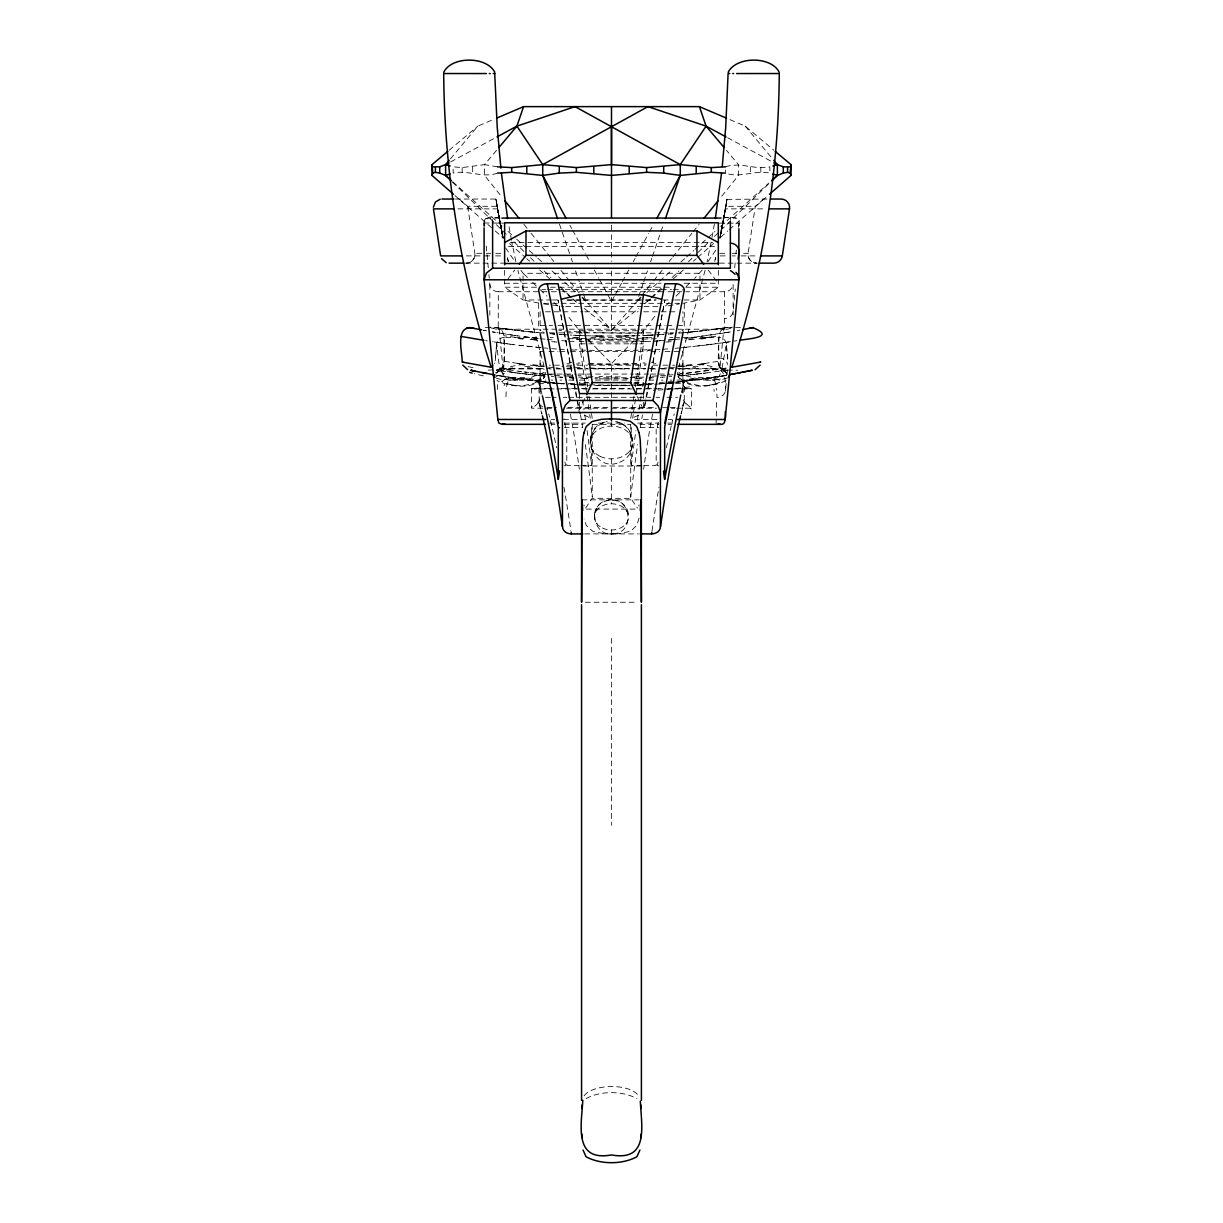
<?xml version="1.0" encoding="UTF-8"?>
<svg xmlns="http://www.w3.org/2000/svg" width="1223" height="1223" viewBox="0 0 1223 1223"><rect width="100%" height="100%" fill="white"/><g stroke="black" fill="none" stroke-linecap="round" stroke-linejoin="round"><path stroke-width="0.75" stroke-dasharray="5 3.75" d="M489.689 282.849L490.056 285.632A8.561 8.072 0 0 0 496.92 291.624L498.311 291.731L498.235 329.216A7.888 2.798 -3.5 0 1 493.419 328.452M540.123 387.92L540.123 371.303M540.123 389.602L540.123 387.095M540.123 363.307L540.123 365.188L543.195 365.188M540.123 353.065L540.123 351.521L547.262 351.521M545.473 325.456L540.123 325.456L540.123 324.599M611.485 426.108L611.485 422.699M682.908 393.118L682.908 389.602M673.98 351.521L682.908 351.521L682.908 388.746M682.786 337.38L718.451 337.38L719.216 368.444L676.35 368.444M724.994 371.563A7.078 6.558 10 0 0 719.934 368.49L723.802 329.201L724.612 329.216L724.612 291.731L726.034 291.624A8.561 8.072 0 0 0 732.867 285.723L733.112 284.378L733.127 314.923M725.514 391.131C725.01 384.343 726.722 373.29 719.445 369.927M497.455 389.51L497.807 380.934M722.931 218.076C730.1 216.93 741.734 215.538 738.875 226.974L738.875 223.442L738.509 227.249M505.97 396.741L506.322 388.348M551.558 408.207L531.562 408.207L531.562 397.506L531.623 388.501L551.558 388.501M740.526 327.489L727.639 327.504A8.546 8.546 0 0 0 719.155 335.683L718.069 362.115L719.338 366.166L721.83 368.765L720.087 367.649L725.025 370.08L737.607 370.233M605.309 422.027C576.675 429.533 594.24 473.989 619.664 462.218M613.151 533.901C636.556 532.509 630.273 494.811 608.167 500.115C587.208 503.219 592.62 536.882 613.12 533.901M545.58 372.495C539.817 390.932 510.786 387.66 496.89 380.491M734.671 267.868L735.283 261.523M736.001 253.91L736.353 250.103M726.172 383.472L725.514 390.305A8.546 7.888 0 0 1 716.999 397.49L716.647 388.348M727.012 374.804L727.716 367.496M733.846 303.961L733.127 311.422A8.546 7.888 0 0 1 724.612 318.622M734.197 300.231L735.283 289.041M638.865 506.047L639.002 504.931M536.912 337.38L504.503 337.38L503.738 368.444L543.302 368.444M633.988 396.176L630.716 418.618L640.332 414.566M635.349 386.835L643.527 330.745L655.91 314.892M632.673 418.297L633.208 414.566M633.483 412.701L635.929 395.962M636.205 394.096L643.527 343.831L643.527 330.745L579.427 330.745L567.059 314.892M590.22 440.387C591.076 431.26 598.307 423.28 607.311 421.538M594.47 515.219C595.387 495.086 627.674 495.223 628.454 515.28M504.503 337.38A7.995 7.521 0 0 0 496.737 343.097C498.296 353.585 497.058 372.877 508.447 380.093L545.886 380.093M763.764 199.043L755.31 206.29L748.124 253.314C747.253 258.282 751.518 263.251 756.563 263.144A8.546 8.546 0 0 1 748.124 253.314L741.23 253.314M726.982 199.38L767.509 199.043M726.447 202.697L726.966 199.502M726.294 203.691L720.485 235.382M506.551 386.499L508.447 380.093M725.805 206.626L726.141 204.593L725.713 207.176M719.888 238.164L727.028 199.043M725.529 208.292L724.337 215.217M496.584 343.862L495.177 361.06L496.538 346.43M714.4 224.023L711.45 240.335M726.156 204.516L720.408 235.733M724.857 212.206L725.866 206.29L755.31 206.29M724.933 211.839L719.873 238.24M724.413 214.789L720.164 236.819M723.878 217.74L720.194 236.62M711.113 242.123L707.123 261.554M637.122 396.267L643.527 409.95L645.713 398.774M646.065 396.925L664.899 300.109L644.261 409.506M640.195 427.591L656.17 427.591A8.546 5.488 0 0 1 657.225 427.637L658.968 418.755M652.593 414.154L652.042 416.982A364.347 26.677 -86.5 0 0 643.619 469.25M720.316 379.099L715.027 379.925L719.109 376.47L721.57 370.63L727.67 372.908M720.026 237.476L725.438 208.873L765.063 208.873M639.063 518.124L637.214 524.101A26.065 19.981 0 0 1 636.434 525.661L630.854 531.042L620.627 533.549A75.994 58.23 0 0 1 612.264 533.885L610.69 533.916A82.094 62.908 0 0 1 604.024 533.702L592.88 531.409L586.52 525.661A26.065 19.981 0 0 1 585.741 524.101L584.074 518.904M705.136 270.161L678.734 366.686M715.348 258.619L715.165 259.429M714.675 261.416L715.608 257.549L714.66 261.523M681.349 392.583L684.284 380.964L684.284 401.129L681.822 410.607M680.997 413.986L681.608 411.448M672.512 420.651L672.726 419.795M681.211 413.741L684.161 402.26M673.797 415.575L674.225 413.94M643.13 283.507L636.938 301.531L611.5 330.149L584.181 308.395M643.741 281.703L647.456 270.894M650.56 261.89L651.798 258.282M652.409 256.478L663.569 224.054M584.135 1095.839C592.88 1083.578 631.435 1083.028 639.17 1096.71M588.966 396.176L592.253 418.618L579.427 413.221L558.055 300.109L579.427 409.95L585.832 396.267M496.798 373.046L497.807 371.471M614.221 296.547L611.5 301.531L606.975 293.23M615.123 294.881L621.452 283.277M622.354 281.611L628.698 269.993M633.224 261.691L635.027 258.374M635.945 256.723L648.603 233.486M649.52 231.835L653.128 225.185M496.737 373.153L497.241 372.266M543.838 377.983L544.877 376.241L543.211 378.977M538.074 402.688L537.004 404.094A15.028 9.616 -66.2 0 1 532.922 407.549L532.586 407.718M702.124 270.115L694.633 278.401M707.995 261.554L717.244 248.07M592.635 434.761L593.43 433.722M630.319 450.202L629.539 451.241M596.396 510.71L597.038 509.884M626.512 523.123L625.916 523.903M508.004 278.859L514.745 270.054M640.516 297.067L636.938 301.531L641.188 297.709M641.708 295.584L652.471 282.238M653.663 280.755L662.025 270.359M669.195 261.462L671.58 258.496M672.772 257.013L691.897 233.272M693.089 231.789L699.067 224.375M721.769 196.184L738.493 175.409L738.493 164.631L726.493 150.383M450.385 158.929L477.826 126.122L493.083 119.625M496.507 150.383L484.507 164.631L462.187 167.582L453.137 166.848L453.137 173.1C468.149 169.707 482.84 178.512 497.547 173.1L497.547 169.966M611.485 397.674L611.485 363.583L634.554 339.933M640.974 333.359L643.527 330.745M644.567 303.808L662.484 286.916M672.069 277.621L678.903 270.986M688.473 261.691L692.585 257.717M698.058 252.412L708.988 241.787M714.461 236.482L769.175 183.374M686.103 286.595L690.368 282.498M585.588 508.065L592.1 498.327L630.854 498.327L637.519 508.202M669.149 302.509L665.022 306.377L679.331 303.931M676.029 296.088L682.908 289.668M646.86 292.603L658.219 282.421M659.625 281.137L670.984 270.956M680.905 262.028L685.17 258.206M686.592 256.937L693.686 250.562M695.092 249.293L706.451 239.097M707.872 237.828L714.966 231.453M720.637 226.362L768.87 183.053M647.441 301.531L650.315 299.008M651.752 297.739L661.796 288.918M673.292 278.829L683.336 269.993M693.38 261.172L696.254 258.649M697.691 257.38L713.483 243.515M720.668 237.201L727.838 230.902M729.275 229.634L768.044 195.588M449.177 150.2L477.826 126.122M544.281 372.373L529.605 377.922L512.544 380.246A29.138 11.45 -9.1 0 1 509.227 380.017M586.046 1098.606C600.478 1090.656 622.476 1090.656 636.908 1098.606M582.484 297.067L611.5 330.149L638.819 308.395M485.928 218.489L499.213 217.434M718.329 270.314L718.329 287.222L699.969 299.971L682.908 303.319M726.065 380.491C712.183 387.66 683.137 390.932 677.374 372.495M619.618 462.233C637.886 455.843 636.464 426.613 617.646 422.027M495.3 372.908L503.509 369.927M496.477 370.248L502.867 367.649L501.124 368.765L504.64 363.751L503.815 335.683A8.546 8.546 0 0 0 495.269 327.489L482.443 327.489M678.75 369.285L680.951 368.398M450.599 161.94L495.361 137.771M730.727 328.085L729.856 328.452A7.888 2.966 4.1 0 1 724.811 329.4M499.565 369.606L500.36 369.224M532.448 388.731L537.738 387.981L540.107 383.64L549.035 383.64M564.139 465.887L565.561 465.535A409.69 38.127 85.5 0 0 564.43 458.579M730.36 218.076L730.36 219.651M504.9 379.497L501.72 381.607L507.881 384.053M677.083 380.093L715.027 379.925L713.804 380.078A29.138 11.45 9.1 0 1 710.364 380.185M714.507 380.093L716.403 386.499M715.073 384.053L721.188 381.698L718.207 379.543M508.049 368.842L508.63 368.704A23.726 2.538 -8.9 0 1 512.758 367.878M507.102 378.931L509.211 378.503M497.944 370.08L499.932 369.652L485.348 370.233M713.101 384.511L707.735 385.428M725.453 166.848C740.175 161.665 754.866 170.104 769.863 166.848L769.863 173.1C754.851 169.707 740.16 178.512 725.453 173.1L725.453 169.966M536.912 388.425L534.283 388.929L554.783 388.929M721.31 328.391L727.685 327.489L716.311 329.048M739.732 330.195L737.286 330.653M730.406 331.892L725.988 332.656M729.015 332.136L688.977 337.991M722.808 375.828L725.117 375.43M726.645 375.171L707.765 378.213M726.279 375.476L675.264 382.524M714.889 329.339L720.561 328.391L708.637 330.027L717.641 328.88M717.656 328.865L720.576 328.391M724.566 375.767L672.512 382.768M724.429 332.931L716.739 334.169M720.439 376.225L715.531 377.02M715.761 336.233L711.343 336.921M733.815 341.156L736.903 340.667M726.263 368.138L683.153 373.779M725.835 368.199L676.716 374.421M713.911 377.28L702.354 378.992M725.973 327.657L727.639 327.504M715.149 334.414L684.605 338.481M727.165 342.18L730.467 341.676M711.358 336.906L709.248 337.227M705.518 363.369L702.919 363.751M725.025 370.08L723.022 369.652L726.477 370.248M728.877 341.92L692.784 346.598M704.219 363.552L718.054 361.32A8.546 8.546 0 0 0 726.615 370.233L707.093 372.847M709.264 337.227L706.94 337.563M725.545 342.409L717.121 343.617M701.589 363.934L702.98 363.735M700.213 364.133L701.65 363.934M705.61 378.534L673.705 382.386M706.97 337.563L704.448 337.915M700.275 364.118L697.416 364.515M703.133 338.098L704.494 337.9M701.773 338.282L703.179 338.083M715.363 343.846L710.013 344.565M701.834 338.267L699.021 338.633M710.41 380.246L699.587 379.268L679.82 381.775M708.193 344.794L679.912 347.882M690.643 365.402L692.768 365.142M688.473 365.677L690.75 365.387M705.381 373.061L707.184 372.832M694.45 339.214L685.629 340.239M703.622 373.26L705.472 373.046M686.241 365.937L688.595 365.662M696.177 374.131L703.729 373.26M683.978 366.197L686.363 365.922M699.984 373.703L701.819 373.474M699.678 331.081L701.666 330.852L689.803 332.136L697.89 331.28L695.826 331.509M684.1 366.181L679.315 366.701M698.241 373.902L692.264 374.559M694.404 374.33L690.261 374.758M693.838 331.723L695.948 331.494M681.792 366.441L677.053 366.946M687.754 332.35L693.976 331.708M688.259 374.972L690.46 374.742M675.004 339.474L682.877 338.679M686.225 375.171L688.457 374.957M689.971 332.121L685.675 332.549L687.922 332.335M684.177 375.385L686.439 375.155M667.254 383.288L670.754 382.952M674.637 367.19L669.669 367.664M682.633 347.622L686.348 347.271M682.113 375.568L684.406 375.354M681.654 332.931L685.858 332.534M668.614 340.055L675.815 339.398M680.019 375.767L682.342 375.553M666.703 383.028L671.947 382.554M673.216 339.642L653.082 341.232M677.909 375.965L680.248 375.751M678.597 333.191L681.471 332.946M669.348 375.064L673.032 374.742M659.258 383.946L666.397 383.334M668.186 383.181L673.537 382.707M668.492 341.874L671.167 341.645M675.127 348.31L678.903 347.974M664.441 368.108L667.146 367.878M665.908 342.088L668.614 341.874M659.594 383.594L663.141 383.319M564.2 427.744L565.729 427.637A8.546 5.488 0 0 1 566.784 427.591L582.775 427.591M726.172 327.626L727.486 327.535M670.54 333.864L672.94 333.665L668.477 334.017M665.618 375.354L650.514 376.378M669.241 376.669L671.656 376.485M565.561 427.653L564.002 418.755M672.757 333.68L668.293 334.032L670.724 333.848M654.611 384.251L663.646 383.563M662.805 349.274L671.335 348.631M497.96 371.563A7.078 6.558 -10 0 1 503.02 368.49L503.738 368.444M655.742 341.049L661.307 340.651M662.56 377.158L665.022 376.99M660.313 377.311L662.774 377.143M655.039 349.778L663.661 349.212M648.282 384.649L651.935 384.419M656.827 334.796L659.319 334.643L654.672 334.934M645.591 341.66L653.892 341.171M645.117 384.526L652.394 384.098M652.149 335.071L654.488 334.934M648.022 350.145L652.73 349.885M651.202 377.861L653.709 377.724M652.899 335.026L645.744 335.408L652.333 335.056M647.181 350.191L650.33 350.023M693.12 366.426L695.826 366.319A22.029 7.139 8.4 0 1 700.198 366.457M643.573 384.893L593.186 385.49M645.423 384.802L652.792 384.404M648.909 377.983L651.416 377.846M642.687 335.515L649.994 335.178L636.388 335.744M639.629 378.396L642.121 378.289M635.349 385.26L644.628 384.878M637.305 378.473L639.782 378.381M498.357 329.216L541.269 329.201M634.997 378.549L637.458 378.473M623.623 336.08L635.563 335.79M630.808 335.928L634.508 335.821L599.927 336.08M628.087 378.748L604.315 378.901M625.656 378.794L627.995 378.748M616.377 336.157L626.084 336.035M629.784 385.49L570.163 384.404M621.208 336.111L623.669 336.065M724.658 291.731L685.721 291.731M455.445 199.043L495.926 199.043L502.806 236.819M459.206 199.043L467.645 206.29L497.088 206.29L498.617 215.156L496.66 203.614M457.891 208.873L497.532 208.873L503.081 238.317L499.076 217.74M723.756 217.434L736.078 217.939M500.039 218.076L492.609 218.076L492.609 221.21M484.063 223.014L503.54 223.136M719.43 223.136L738.891 223.136M510.358 242.551L712.612 242.551M508.447 246.496L714.507 246.496M481.74 253.314L474.845 253.314A8.546 8.546 0 0 1 466.391 263.144C471.436 263.251 475.701 258.282 474.845 253.314L467.645 206.29M486.234 253.314L490.698 253.314M495.835 253.314L503.173 253.314M719.797 253.314L727.119 253.314M732.256 253.314L736.72 253.314M466.345 255.897L481.801 255.897M484.675 255.897L490.683 255.897M495.575 255.897L502.729 255.897M720.24 255.897L727.395 255.897M732.287 255.897L735.329 255.897M741.169 255.897L756.609 255.897M465.504 263.144L503.54 263.144M719.43 263.144L757.45 263.144M504.625 283.262L538.976 283.262M561.877 283.262L661.093 283.262M683.978 283.262L718.329 283.262M504.625 270.314L504.625 287.222L537.065 287.222M550.426 287.222L672.543 287.222M685.889 287.222L718.329 287.222M541.896 289.668L545.825 289.668M547.736 289.668L671.488 289.668M673.399 289.668L681.135 289.668M498.357 291.731L549.616 291.731M551.374 291.731L560.226 291.731M561.984 291.731L664.502 291.731M668.048 291.731L675.111 291.731M676.885 291.731L682.189 291.731M551.573 299.971L523.031 299.971L504.625 287.222M552.521 299.971L559.889 299.971M566.784 299.971L656.216 299.971M663.111 299.971L674.163 299.971M675.234 299.971L699.969 299.971L699.969 273.279L523.031 273.279L520.983 270.298M567.594 300.109L580.956 300.109M582.867 300.109L643.909 300.109M645.82 300.109L655.36 300.109M543.685 303.319L679.346 303.319M543.7 303.931L563.757 306.377M565.668 306.377L582.867 306.377M584.777 306.377L642.106 306.377M644.017 306.377L661.2 306.377M545.473 311.789L582.958 311.789M584.747 311.789L638.284 311.789M643.65 311.789L677.557 311.789M549.035 325.456L552.613 325.456M557.963 325.456L563.314 325.456M566.891 325.456L581.17 325.456M584.747 325.456L654.351 325.456M656.139 325.456L665.067 325.456M666.841 325.456L673.98 325.456M677.557 325.456L682.908 325.456L682.908 311.62M543.027 329.201L555.318 329.201M558.835 329.201L567.61 329.201M569.352 329.201L583.402 329.201M586.902 329.201L639.568 329.201M641.311 329.201L653.602 329.201M658.861 329.201L667.636 329.201M669.394 329.201L681.685 329.201M685.186 329.201L723.848 329.201M549.173 332.855L556.725 332.855M558.621 332.855L668.125 332.855M670.005 332.855L673.781 332.855M549.968 337.38L553.239 337.38M573.663 337.38L580.543 337.38M590.847 337.38L632.108 337.38M642.411 337.38L649.291 337.38M669.73 337.38L672.986 337.38M676.258 337.38L679.514 337.38M581.995 333.359L579.427 330.745L579.427 343.831L586.964 343.831M588.859 343.831L637.871 343.831M639.767 343.831L643.527 343.831M549.035 351.521L557.963 351.521M559.752 351.521L566.891 351.521M570.468 351.521L584.747 351.521M586.52 351.521L632.933 351.521M638.284 351.521L647.212 351.521M650.789 351.521L659.701 351.521M665.067 351.521L670.418 351.521M549.326 365.188L550.35 365.188M554.447 365.188L563.375 365.188M566.799 365.188L573.679 365.188M577.118 365.188L587.422 365.188M590.862 365.188L632.092 365.188M635.532 365.188L645.851 365.188M652.715 365.188L659.594 365.188M663.019 365.188L668.522 365.188M672.635 365.188L674.683 365.188M678.796 365.188L682.908 365.188M546.605 368.444L549.907 368.444M556.496 368.444L559.935 368.444M566.799 368.444L570.239 368.444M577.118 368.444L587.422 368.444M590.862 368.444L628.668 368.444M632.092 368.444L645.851 368.444M649.275 368.444L656.155 368.444M659.594 368.444L666.459 368.444M669.761 368.444L673.063 368.444M501.048 368.979L544.143 368.933M549.387 368.933L551.145 368.933M556.434 368.933L561.739 368.933M567.059 368.933L572.395 368.933M577.73 368.933L588.401 368.933M593.721 368.933L629.234 368.933M634.569 368.933L645.224 368.933M650.56 368.933L655.895 368.933M661.215 368.933L666.52 368.933M671.809 368.933L673.567 368.933M678.826 368.933L721.922 368.933L726.355 343.816L727.761 360.54L727.609 354.594M549.417 374.07L555.15 374.07M557.061 374.07L576.155 374.07M578.066 374.07L633.438 374.07M635.349 374.07L648.71 374.07M650.621 374.07L669.715 374.07M551.145 380.093L552.903 380.093M559.981 380.093L561.754 380.093M568.848 380.093L574.168 380.093M579.503 380.093L588.401 380.093M595.494 380.093L627.46 380.093M634.569 380.093L643.451 380.093M648.786 380.093L654.122 380.093M661.215 380.093L662.988 380.093M670.051 380.093L671.809 380.093M588.859 382.524L579.427 382.524A407.901 29.169 86.6 0 1 579.931 385.306M634.11 382.524L643.527 382.524A407.901 29.169 -86.6 0 0 642.778 386.713M553.499 383.64L557.948 383.64M559.446 383.64L566.876 383.64M568.374 383.64L575.804 383.64M580.268 383.64L589.196 383.64M633.835 383.64L647.227 383.64M648.71 383.64L656.155 383.64M660.619 383.64L665.067 383.64M669.531 383.64L673.995 383.64M675.478 383.64L682.923 383.64A7.705 5.152 -72 0 0 684.972 387.645L686.042 388.394A15.15 10.166 -71.9 0 0 691.408 388.532L691.423 389.327M561.54 388.501L566.539 388.501M571.538 388.501L576.522 388.501M581.521 388.501L586.52 388.501M593.186 388.501L629.845 388.501M636.51 388.501L641.509 388.501M646.493 388.501L656.491 388.501M658.157 388.501L661.475 388.501M668.14 388.501L671.458 388.501M676.457 388.501L691.408 388.501M556.633 388.929L590.571 388.914M592.482 388.914L634.355 388.914M636.266 388.914L662.652 388.929M664.517 388.929L688.717 388.929L685.476 388.104M545.458 397.307L556.175 397.307M563.314 397.307L566.876 397.307M568.664 397.307L650.789 397.307M656.155 397.307L659.717 397.307M666.856 397.307L677.573 397.307M547.033 407.672L556.511 407.672M567.885 407.672L611.485 407.672M613.38 407.672L655.069 407.672M662.652 407.672L668.339 407.672M670.235 407.672L675.922 407.672M566.539 408.207L608.183 408.207M611.515 408.207L656.491 408.207M671.473 408.207L674.806 408.207M676.472 408.207L691.454 408.207L691.438 390.703M551.099 419.474L554.646 419.474M563.528 419.474L588.385 419.474M634.569 419.474L659.426 419.474M668.308 419.474L671.87 419.474M549.54 423.097L555.166 423.097M564.552 423.097L585.206 423.097M598.337 423.097L624.617 423.097M637.764 423.097L658.402 423.097M667.789 423.097L673.43 423.097M551.13 424.335L554.875 424.335M564.231 424.335L583.065 424.335M592.528 424.335L630.426 424.335M639.889 424.335L658.738 424.335M668.094 424.335L671.84 424.335M579.213 465.474L566.784 465.474L566.784 427.591M580.986 465.474L591.642 465.474L591.642 427.591M631.313 427.591L631.313 465.474L641.968 465.474M643.741 465.474L656.17 465.474L656.17 427.591M583.463 466.009L641.356 466.009M581.995 499.855L639.063 499.855M586.321 509.089L636.633 509.089M584.747 533.901L638.223 533.901M585.313 602.251L637.642 602.251M601.747 336.111L596.87 336.035L604.177 336.142M604.361 378.901L597.221 378.794M596.946 336.035L592.07 335.928M594.867 378.748L597.298 378.794M599.973 336.08L587.285 335.775M587.973 378.549L583.172 378.381M585.511 378.473L587.835 378.549M586.643 335.759L577.103 335.392L582.637 335.622L577.745 335.408L580.268 335.515M580.833 378.289L583.325 378.396M578.357 384.878L589.486 385.337M575.36 335.301L577.898 335.423L570.056 335.026M572.976 335.178L575.513 335.301M529.834 366.426L527.128 366.319A22.029 7.139 -8.4 0 0 522.756 366.457M574.046 377.983L569.261 377.724M570.224 349.885L574.932 350.145M569.459 377.724L571.753 377.861M658.845 427.744L657.225 427.637M575.024 384.374L565.974 383.793M568.466 334.934L559.033 334.338L566.142 334.796M569.062 341.171L576.553 341.614M559.293 349.212L567.075 349.717M571.034 384.419L574.688 384.649M559.217 334.353L561.51 334.506M563.818 375.843L569.49 376.225M562.641 377.311L557.948 376.99M560.18 377.143L562.442 377.296M561.647 340.651L567.212 341.049M551.619 348.631L557.764 349.09M552.246 333.848L554.493 334.017M559.324 383.579L568.359 384.267M496.783 327.626L495.269 327.489L506.674 329.048M554.447 375.14L561.923 375.721M551.313 376.485L553.729 376.669M557.046 383.089L564.17 383.67M495.483 327.535L501.675 328.391M554.34 341.859L557.061 342.088M551.787 341.645L554.462 341.874M544.052 347.974L547.828 348.295M555.961 367.894L558.529 368.123M549.417 382.707L554.768 383.166M556.557 383.319L563.696 383.946M541.3 332.931L544.174 333.176M547.063 374.498L552.597 374.972M545.061 375.965L540.627 375.553M550.029 382.463L555.288 382.937M547.14 339.398L554.34 340.055M542.936 375.767L538.548 375.354M541.483 332.946L523.169 331.066M553.438 367.68L548.317 367.19M540.337 347.622L519.148 345.345M541.162 347.714L512.957 344.565M546.253 374.421L518.919 371.349M509.165 380.078L502.638 379.099M538.777 375.385L534.497 374.957M550.457 382.784L496.186 375.385M552.215 382.952L555.716 383.288M523.276 331.081L521.304 330.852L537.096 332.534M532.999 332.121L535.2 332.35M536.729 375.171L532.494 374.742M549.265 382.386L523.383 379.39M540.092 338.664L545.382 339.214M539.007 373.703L542.615 374.07M528.978 331.708L531.118 331.937M530.522 374.528L532.693 374.758M545.81 382.05L535.643 380.934M543.654 366.701L538.854 366.181M541.162 366.441L543.516 366.686M528.565 374.33L530.69 374.559M547.69 382.524L496.828 375.507M525.064 331.28L527.144 331.509M534.955 339.963L537.34 340.239M535.445 373.321L524.957 372.113M528.718 374.345L524.728 373.902M538.365 338.481L523.551 336.692M526.777 374.131L522.848 373.688M535.047 339.979L528.412 339.199M537.401 338.374L517.711 335.882M536.591 365.922L538.976 366.197M522.985 373.703L519.225 373.26M534.375 365.662L536.714 365.937M517.772 330.439L514.256 330.011L516.03 330.225M517.482 373.046L519.332 373.26M534.497 365.677L530.079 365.127M515.77 372.832L517.574 373.061M514.119 372.633L515.861 372.847M514.21 372.633L496.416 370.248M532.341 380.536L511.887 377.724M509.532 329.415L511.092 329.629L502.393 328.391L509.563 329.43M515.235 385.428L509.869 384.511M521.885 371.731L496.248 368.062M524.01 338.649L503.891 335.698M509.869 344.152L513.125 344.58M506.826 343.755L510.19 344.198M503.861 343.342L507.285 343.816M525.615 364.53L522.68 364.118M500.941 342.929L504.442 343.418M514.807 335.469L517.879 335.912M521.304 363.934L522.756 364.133M501.659 343.036L492.579 341.691M517.451 363.369L521.365 363.934M506.704 369.667L509.089 370.003M515.112 335.515L496.951 332.656M498.923 342.639L493.633 341.859M518.69 363.552L519.974 363.735M512.391 335.117L492.716 331.922M517.497 363.369L509.548 362.115M512.299 377.785L497.364 375.354M485.653 340.606L487.335 340.881M509.548 362.13L504.9 361.32A8.546 8.546 0 0 1 496.355 370.233M497.547 166.848L484.507 164.631L484.507 175.409L501.231 196.184M495.315 332.381L492.181 331.83M699.587 379.268L686.195 375.874L678.826 372.495M486.509 330.806L483.131 330.179M483.712 330.286L485.011 330.531M713.743 378.503L715.852 378.931M538.701 303.044L523.031 299.971L523.031 273.279L528.367 278.401M615.643 421.538C624.647 423.296 632.016 431.291 632.688 440.479M542.003 368.398L544.204 369.285M493.221 328.498L492.135 328.024M658.907 465.932L657.393 465.535A409.69 38.127 -85.5 0 1 658.524 458.64M729.917 119.625L745.174 126.122L773.823 150.2M722.594 369.224L723.389 369.606M727.639 137.771L772.401 161.94M572.685 299.008L578.433 303.808M454.956 195.588L493.725 229.634M495.162 230.902L502.332 237.201M509.517 243.515L525.309 257.38M526.746 258.649L529.62 261.172M539.664 269.993L549.708 278.829M561.204 288.918L571.248 297.739M452.709 181.784L502.363 226.362M508.034 231.453L515.128 237.828M516.549 239.097L527.908 249.293M529.314 250.562L536.408 256.937M537.83 258.206L542.095 262.028M552.016 270.956L563.375 281.137M564.781 282.421L576.14 292.603M581.812 297.709L586.062 301.531L579.87 283.507M540.123 289.668L547.002 296.088M553.897 302.524L558.024 306.377M532.647 282.498L536.912 286.595M452.464 182.044L508.539 236.482M514.012 241.787L524.942 252.412M530.415 257.717L534.527 261.691M544.097 270.986L550.931 277.621M560.516 286.916L575.559 301.531M588.401 339.933L611.485 363.583M686.027 404.094L684.941 402.688A7.644 4.984 66.5 0 1 682.816 397.506M745.174 126.122L772.615 158.929M629.539 433.722L630.319 434.761M593.369 451.18L592.635 450.202M625.916 509.884L626.558 510.71M597.038 523.903L596.442 523.123M523.933 224.375L529.911 231.789M531.103 233.272L550.228 257.013M551.42 258.496L553.805 261.462M560.975 270.359L569.337 280.755M570.529 282.238L581.292 295.584M725.147 371.471L726.202 373.091M708.209 270.054L717.198 281.794M505.649 247.979L514.975 261.554M679.743 378.977L678.077 376.241L679.132 377.983M725.713 372.266L726.233 373.153M569.872 225.185L571.676 228.518M572.578 230.169L585.251 253.406M586.153 255.057L589.776 261.691M594.302 269.993L598.827 278.294M599.729 279.945L606.073 291.563M559.431 224.054L570.591 256.478M571.202 258.282L572.44 261.89M575.544 270.894L579.259 281.703M544.22 366.686L517.818 270.161M547.247 408.436L547.675 409.965M545.718 374.207A8.897 6.818 0 0 0 538.747 380.964L539.282 403.407M538.67 380.964L539.037 382.31A401.282 38.142 85.4 0 1 542.003 394.265M538.793 402.26L541.82 413.986M539.496 404.186L541.972 413.986M548.73 413.94L549.586 417.242M508.309 261.523L507.392 257.533M508.279 261.416L507.606 258.619M726.416 346.43L727.746 359.134M515.831 261.554L511.841 242.123M497.425 208.292L503.142 238.393M502.546 235.733L497.532 208.873L498.617 215.217M570.361 414.154L570.912 416.982A364.347 26.677 86.5 0 1 579.335 469.25M499.611 220.69L502.928 237.476L496.874 204.96M511.504 240.335L508.569 224.023M501.659 231.3L496.798 204.516M726.355 343.755L726.217 343.097A7.995 7.537 0.1 0 0 718.451 337.365M495.972 199.38L498.541 214.728M497.058 206.091L496.737 204.134M496.813 204.593L496.951 205.403M496.477 202.468L495.926 199.043M579.427 330.745L587.606 386.835M579.427 343.831L586.765 394.096M587.025 395.962L589.471 412.701M589.746 414.566L590.281 418.297M583.967 504.931L584.105 506.047M489.842 284.378L489.842 315.167M499.152 329.201L503.02 368.475M484.308 225.689L484.094 223.442L484.094 226.087M486.219 245.961L488.267 267.684M488.925 274.716L489.261 278.233M484.063 223.136L484.079 226.821M540.123 391.329L540.123 394.02M760.813 167.582L760.813 172.321M750.326 166.848L750.326 173.1M684.284 303.549L684.284 326.296A8.576 6.574 0 0 1 684.238 327.137M682.908 351.521L682.908 353.05M682.908 363.307L682.908 392.873M643.527 393.577L643.527 409.95M630.716 424.228L630.716 497.134M611.5 225.093L611.5 232.737M611.5 234.648L611.5 261.401M611.5 270.956L611.5 330.149M611.485 458.854L611.485 503.784M611.485 529.987L611.485 533.901M611.485 638.391L611.485 825.311M592.253 424.228L592.253 497.134M579.427 393.577L579.427 409.95M540.123 311.62L540.123 325.456M540.123 351.521L540.123 394.953M538.67 303.549L538.67 326.296A8.576 6.574 0 0 0 538.731 327.137M472.674 166.848L472.674 173.1M462.187 167.582L462.187 172.321M580.482 414.842A372.801 26.661 86.6 0 1 582.622 427.316M585.297 444.561A372.801 26.661 86.6 0 1 592.253 497.134M630.716 497.134A372.801 26.661 -86.6 0 1 637.657 444.561M640.348 427.316A372.801 26.661 -86.6 0 1 642.472 414.842M582.469 400.15A407.901 29.169 86.6 0 1 583.998 409.766M584.762 414.78A407.901 29.169 86.6 0 1 585.527 419.917M587.071 430.572A407.901 29.169 86.6 0 1 591.642 465.474M631.313 465.474A407.901 29.169 -86.6 0 1 635.899 430.572M637.428 419.917A407.901 29.169 -86.6 0 1 638.192 414.78M638.956 409.766A407.901 29.169 -86.6 0 1 641.249 395.533M544.204 332.411A8.576 6.574 0 0 1 542.752 331.861M684.253 401.129A8.469 6.619 0 0 1 680.34 406.831M677.236 374.207A8.897 6.818 -0.2 0 1 684.207 380.964M550.457 420.727A366.747 35.666 85.3 0 1 556.557 447.801M563.971 487.243A366.747 35.666 85.3 0 1 570.927 530.889M542.676 406.755A8.469 6.482 0 0 1 538.701 401.129M652.027 530.889A366.747 35.666 -85.3 0 1 658.983 487.243M666.397 447.801A366.747 35.666 -85.3 0 1 672.512 420.727M680.294 331.83A8.576 6.574 0 0 1 678.75 332.411M703.179 373.336A59.484 1.391 -5.7 0 1 704.265 373.244M518.842 373.26A59.53 1.406 5.7 0 1 519.867 373.351M722.747 328.284A74.741 0.795 -6.5 0 1 719.2 328.773M503.708 328.758A74.863 0.78 6.6 0 1 500.161 328.284M537.799 365.28A91.878 5.87 4.4 0 1 531.409 364.5M655.834 363.69A141.088 23.222 1 0 1 653.51 363.781M646.524 363.995A141.088 23.222 1 0 1 644.276 364.041M637.596 364.179A141.088 23.222 1 0 1 586.291 363.353M580.115 363.048A141.088 23.222 1 0 1 578.066 362.941M571.722 362.558A141.088 23.222 1 0 1 569.628 362.405M704.158 364.286A89.585 6.283 -4.1 0 1 698.119 365.157M691.637 364.5A91.71 5.825 -4.4 0 1 685.262 365.28M653.388 362.375A141.042 23.161 -1 0 1 651.293 362.512M644.98 362.895A141.042 23.161 -1 0 1 642.931 363.017M636.724 363.323A141.042 23.161 -1 0 1 585.282 364.148M578.586 364.026A141.042 23.161 -1 0 1 576.339 363.965M569.352 363.751A141.042 23.161 -1 0 1 567.029 363.674M524.728 365.142A89.432 6.253 4.1 0 1 518.735 364.271M645.301 341.263A175.516 45.939 0 0 1 576.843 341.248M639.186 333.099A172.489 33.48 1.1 0 1 593.766 332.534M587.85 332.289A172.489 33.48 1.1 0 1 558.896 330.485M646.875 349.793A188.097 46.978 0 0 1 575.223 349.778M639.965 340.896A184.673 33.51 1.1 0 1 596.289 340.407M590.189 340.177A184.673 33.51 1.1 0 1 575.116 339.474M569.138 339.138A184.673 33.51 1.1 0 1 567.151 339.016M536.255 339.398A91.419 5.305 4.2 0 1 529.895 338.649M656.231 338.71A142.709 23.161 0.8 0 1 571.049 337.808M705.809 338.374A89.157 5.702 -3.9 0 1 699.908 339.199M693.135 338.649A91.297 5.289 -4.3 0 1 686.806 339.382M651.783 337.64A143.03 23.176 -0.8 0 1 566.922 338.526M522.97 339.184A89.034 5.672 4 0 1 517.084 338.374M643.848 377.097A185.774 49.99 0 0 1 578.433 377.066M572.272 376.745A185.774 49.99 0 0 1 569.215 376.562M512.422 372.113A148.579 17.764 3.3 0 1 502.21 370.615M472.965 367.68A124.226 8.714 5.3 0 1 466.483 366.151M638.223 368.643A182.273 36.415 1 0 1 586.245 367.833M580.099 367.542A182.273 36.415 1 0 1 561.846 366.411M693.823 379.084A176.097 44.731 -0.1 0 1 689.833 379.589M673.2 381.393A176.097 44.731 -0.1 0 1 655.757 382.768M643.39 384.802A181.096 51.045 0 0 1 634.187 385.199M626.772 385.428A181.096 51.045 0 0 1 597.007 385.444M585.909 385.092A181.096 51.045 0 0 1 578.555 384.756M517.803 380.185A140.095 18.528 3.2 0 1 508.202 378.717M483.391 375.858A113.372 8.423 5.6 0 1 474.371 373.734M638.544 376.806A177.029 37.745 1 0 1 632.367 376.883M620.107 376.913A177.029 37.745 1 0 1 598.949 376.531M592.972 376.317A177.029 37.745 1 0 1 587.025 376.072M581.078 375.782A177.029 37.745 1 0 1 578.127 375.614M572.226 375.262A177.029 37.745 1 0 1 563.467 374.651M689.344 386.911A170.272 45.48 -0.1 0 1 653.342 390.443M487.106 218.26A15.67 11.252 85.8 0 1 492.64 216.991M483.911 222.953A7.43 4.861 68.9 0 1 485.974 218.581M716.525 402.398A359.975 12.245 -85.2 0 1 716.112 423.647M714.064 389.357A284.47 61.471 -54.2 0 1 714.11 391.436M721.646 370.707A8.806 1.483 -80.4 0 1 721.952 369.208M494.398 377.938A251.158 64.177 40.7 0 1 504.442 373.519M504.075 385.688A281.458 63.03 52 0 1 504.564 384.114M500.803 371.15A359.562 17.795 83.3 0 1 503.555 374.712M494.352 363.063A367.955 15.777 84.1 0 1 494.811 363.338M532.357 388.899A16.526 11.909 90 0 1 531.592 388.746M532.433 406.816A16.755 10.869 -67.5 0 1 531.501 407.381M691.408 408.864A16.801 12.092 79.5 0 1 690.322 408.451M690.154 406.907A15.028 9.127 63 0 1 686.332 403.621M539.786 398.943A7.644 4.861 -66.5 0 1 538.013 402.596M491.6 328.177A15.532 5.702 -6.2 0 1 490.392 327.076M719.292 357.987A8.546 7.888 0 0 1 727.7 364.485M732.302 326.984A15.532 5.641 4.2 0 1 730.88 328.039M726.309 373.061A15.639 14.798 9 0 1 726.921 374.528M714.844 383.991A40.68 9.601 -2 0 1 712.856 384.45M707.857 385.535A12.199 3.44 -0.1 0 1 696.346 384.985C676.136 381.637 691.912 377.479 701.819 377.54A10.166 2.049 0 0 1 707.276 377.647M706.558 378.014A22.366 4.632 -0.1 0 1 712.657 378.778M716.158 378.855A24.72 6.207 -2 0 1 718.344 379.436M727.593 377.861A33.449 7.155 0 0 1 721.86 379.436M683.84 369.101A37.806 8.393 3 0 1 695.612 367.68M698.593 364.515A18.024 5.656 8.2 0 1 712.657 366.885M710.211 367.878A23.726 2.538 8.9 0 1 714.186 368.704M712.138 369.025A35.436 4.036 8.7 0 1 716.311 369.958M510.098 384.45A40.68 9.601 2 0 1 508.126 383.991M515.097 385.535A12.199 3.44 0.1 0 0 526.609 384.985C546.742 381.759 531.378 377.525 521.136 377.54A10.166 2.049 0 0 0 515.678 377.647M510.297 378.778A22.366 4.632 0.1 0 1 516.396 378.014M504.61 379.436A24.72 6.207 2 0 1 506.796 378.855M501.094 379.436A33.449 7.155 0 0 1 495.376 377.861M527.342 367.68A37.806 8.393 -3 0 1 539.129 369.101M510.297 366.885A18.024 5.656 -8.2 0 1 524.361 364.515M506.643 369.958A35.436 4.036 -8.7 0 1 510.817 369.025M708.698 330.011L705.197 330.439L708.698 330.011M705.274 330.424L701.559 330.867L705.274 330.424M663.921 334.338L659.136 334.659L663.921 334.338M554.676 334.032L550.014 333.665L554.676 334.032M521.395 330.867L517.681 330.424L521.395 330.867M514.333 330.027L511.046 329.614L514.333 330.027M508.111 329.232L505.298 328.865L508.08 329.339M503.096 238.149L501.583 230.979L503.066 238.164M600.233 456.408A21.372 16.373 0 0 0 632.841 442.986A21.372 16.373 0 0 0 601.364 428.065A21.372 16.373 0 0 0 600.233 456.408M602.48 528.03A17.091 13.101 0 0 0 628.561 517.298A17.091 13.101 0 0 0 603.398 505.344A17.091 13.101 0 0 0 602.48 528.03"/><path stroke-width="1.5" d="M484.094 227.845L484.094 280.067L497.837 419.657M581.567 604.682L581.567 1100.41M611.485 421.002L611.485 400.441M641.402 1100.41L641.402 604.682M738.875 228.747L738.875 280.067L725.147 419.474L677.19 419.474M611.5 217.449L611.5 106.63M581.98 500.207L581.582 602.251L581.598 466.009L582.714 440.158M725.239 411.784C725.545 417.043 725.958 425.268 720.699 424.35L677.466 424.335M729.734 73.533L728.098 73.533L725.713 127.391L722.258 166.45M640.974 499.855L640.24 510.48M582.805 1100.241C581.506 1124.793 573.19 1161.988 611.485 1154.94C649.444 1161.835 641.433 1125.756 640.317 1101.159M680.752 395.09L664.655 479.385L663.523 471.13M738.157 259.215L738.875 251.755M721.539 173.269L715.333 218.535M636.327 394.555L630.716 382.585L643.527 294.712L661.337 299.207M651.844 532.204L651.584 533.901L640.133 533.901M433.37 207.191L435.419 202.009L440.219 199.196M759.223 263.144L773.869 263.144A8.546 8.546 0 0 0 782.307 255.897L789.508 208.873A8.546 8.546 0 0 0 781.054 199.043L770.582 199.043M443.735 72.295C451.608 55.998 486.754 56.105 494.795 72.295M728.174 72.295C736.215 56.105 771.346 55.998 779.219 72.295M651.584 533.947A9.065 6.956 0 0 0 660.374 526.823L660.496 412.151L658.173 406.036L653.036 400.502L675.677 283.736L664.899 283.736L643.527 393.577L579.427 393.577L558.055 283.736L547.293 283.736A8.576 6.574 0 0 0 538.716 289.515M684.284 290.279L660.512 412.487L562.442 412.487L538.67 290.279M683.198 331.907L664.655 427.224L664.655 479.385M463.135 362.237L462.141 362.039C462.569 352.943 454.528 325.838 472.017 327.993M583.891 433.125L585.741 427.698A21.708 16.633 0 0 1 586.536 426.277L592.115 421.492L601.517 419.351A78.761 60.34 0 0 1 609.895 418.985M731.904 367.022C762.296 272.194 778.761 173.192 779.25 73.533L736.582 73.548M493.465 374.712L493.389 375.079A18.773 4.831 -6.4 0 0 493.771 376.118M498.908 147.524L516.901 126.137L523.582 106.63L699.418 106.63L726.523 118.188M665.419 218.642L680.278 175.409L680.278 164.631L706.099 126.137L699.418 106.63M453.534 194.319L431.994 175.409L432.85 173.1L431.994 164.631L447.756 151.392M769.466 194.319L791.006 175.409L790.15 173.1L791.006 164.631L775.244 151.392M559.553 470.87L558.299 479.385L557.077 471.788A401.282 38.142 85.4 0 0 542.385 395.839M639.95 1150.002L636.908 1156.729C622.476 1164.678 600.478 1164.678 586.046 1156.729L583.019 1150.002M586.643 394.555L592.253 382.585L579.427 294.712L561.617 299.207M656.751 218.55L680.278 175.409L711.312 172.321L725.453 173.1M760.125 365.096L755.08 369.728M519.255 264.183L525.997 255.362L525.997 230.933L696.957 230.933L718.329 242.551M703.852 218.443L718.191 200.633M432.85 166.848L439.699 166.848L445.615 164.631L449.193 160.351M771.912 180.714L777.385 175.409L783.301 173.1L787.581 172.321L790.15 173.1M771.713 180.5L777.385 175.409L777.385 164.631L773.807 160.351M653.036 400.502L569.994 400.441L565.439 405.073L562.442 412.35L562.442 526.823A375.14 35.65 85.4 0 0 542.401 415.82M497.547 166.848L511.688 167.582L542.722 164.631L647.961 106.63L706.099 126.137L725.988 136.884M504.625 242.551L525.997 230.933M451.088 180.714L445.615 175.409L445.615 164.631L448.933 162.842M497.012 136.884L516.901 126.137L575.039 106.63L680.278 164.631L711.312 167.582L725.453 166.848M496.477 118.188L523.597 106.63M730.36 221.21L730.36 268.219L492.609 268.219L486.402 273.05L484.063 279.792L738.891 279.792A7.399 4.846 69.3 0 0 737.01 273.753M504.839 423.785L502.393 424.335L545.519 424.335M432.85 173.1L435.419 172.321L439.699 173.1L445.615 175.409L450.14 174.018M772.86 165.961L777.385 164.631L783.301 166.848L790.15 166.848M469.601 327.489L466.529 328.146M752.756 327.611C776.345 337.044 748.889 338.771 739.884 340.193M751.304 327.917L753.353 327.489M742.59 329.644L752.007 327.779M747.498 371.226L752.283 370.233L731.614 374.284M749.638 328.253L750.968 327.993M744.99 371.731L746.229 371.486M742.239 372.281L743.66 371.991M740.71 372.572L737.408 373.214M759.972 362.207L760.813 362.039L731.262 367.328M735.466 373.581L729.734 374.62M497.547 173.1L511.688 172.321L542.722 175.409L559.293 173.1L576.385 172.321L611.5 175.409L646.615 172.321L663.707 173.1L680.278 175.409M516.901 126.137L542.722 164.631L576.385 167.582L611.5 164.631L646.615 167.582L680.278 164.631M502.301 424.335L498.892 423.173L497.822 419.474L545.764 419.474M609.895 418.969L613.075 418.969A85.228 65.308 0 0 1 619.786 419.199L630.457 421.324L636.419 426.277A21.708 16.633 0 0 1 637.214 427.698L638.88 432.422M494.719 73.533L497.241 127.391L500.895 168.162M493.221 73.533L494.856 73.533M441.9 199.043L453.809 199.043M453.504 208.873L433.446 208.873L440.647 255.897L461.942 255.897M769.466 208.873L789.508 208.873M501.889 218.076L721.066 218.076M525.997 255.362L696.957 255.362L703.714 264.183M761.012 255.897L782.307 255.897M449.086 263.144L463.746 263.144M504.625 263.511L718.329 263.511M579.427 294.712L643.527 294.712M592.253 382.585L630.716 382.585M562.595 526.823A9.065 6.941 0 0 0 571.37 533.947L582.836 533.901M486.372 73.548L443.704 73.533C444.362 173.162 460.459 272.24 491.05 367.022M720.546 424.335L718.161 423.8M559.477 427.76L558.758 427.653M483.911 340.33L461.102 336.401M491.172 367.252L462.646 362.146M495.101 374.957L483.498 372.816M485.225 373.153L486.662 373.412M481.556 329.874L473.974 328.391M481.908 372.511L483.865 372.877M482.55 372.633L474.402 371.012M474.172 328.421L470.534 327.688M472.231 328.039L473.041 328.192M473.118 370.737L474.677 371.058M471.94 370.493L473.53 370.829M471.482 370.401L472.751 370.661M470.886 370.279L471.574 370.416M471.13 370.324L472.109 370.523M445.615 164.631L450.14 165.961M772.86 174.018L777.385 175.409M467.614 369.667L462.844 365.096M611.5 126.107L611.5 164.631M774.067 162.842L777.385 164.631M446.212 262.655L441.564 258.664M445.615 175.409L451.287 180.5M706.099 126.137L724.092 147.524M735.986 272.316L737.026 273.723M504.809 200.633L519.148 218.443M542.722 164.631L542.722 175.409L566.249 218.55M542.722 175.409L557.581 218.642M729.489 374.712L729.581 375.079A18.773 4.831 6.4 0 1 729.183 376.118M547.293 283.736L569.994 400.441M540.123 333.772L558.299 427.224L558.299 479.385M507.621 218.535L501.43 173.269M571.126 532.204L571.37 533.901M582.729 510.48L581.995 499.855M640.974 500.207L641.387 602.251L641.356 466.009L640.24 440.158A101.83 78.027 0 0 0 638.926 432.407M791.006 164.631L791.006 175.409M787.581 167.582L787.581 172.321M783.301 166.848L783.301 173.1M718.329 264.749L718.329 222.785L504.625 222.785L504.625 264.749M711.312 167.582L711.312 172.321M696.957 230.933L696.957 255.362M696.208 166.848L696.208 173.1M663.707 166.848L663.707 173.1M646.615 167.582L646.615 172.321M629.188 166.848L629.188 173.1M593.812 166.848L593.812 173.1M576.385 167.582L576.385 172.321M559.293 166.848L559.293 173.1M526.792 166.848L526.792 173.1M511.688 167.582L511.688 172.321M492.609 221.21L492.609 268.219M439.699 166.848L439.699 173.1M435.419 167.582L435.419 172.321M431.994 164.631L431.994 175.409M660.512 526.823A375.14 35.65 -85.4 0 1 680.569 415.82M472.2 373.122A113.372 8.423 5.6 0 1 469.601 372.296M474.937 371.288A87.613 0.978 10 0 1 472.521 370.783M492.135 367.466A367.955 15.777 84.1 0 1 492.686 365.035M730.36 243.163A8.546 7.888 0 0 1 738.86 251.755M730.421 270.604A15.67 8.546 55.9 0 1 734.992 274.319M675.677 283.751A8.576 6.574 0 0 1 684.284 289.866M550.854 387.89A409.69 38.127 85.5 0 1 558.208 423.265M540.505 330.332A8.576 6.574 0 0 1 539.97 329.751M664.746 423.296A409.69 38.127 -85.5 0 1 672.1 387.89M683.046 329.69A8.576 6.574 0 0 1 682.465 330.332M640.806 1104.889A103.236 101.585 0 0 1 641.097 1108.497M582.148 1137.726A103.282 101.616 0 0 1 581.873 1134.103M581.873 1108.497A103.236 101.585 0 0 1 582.148 1104.889M641.097 1134.103A103.282 101.616 0 0 1 640.806 1137.726M582.744 440.173A105.667 80.978 0 0 1 583.875 433.125M732.745 73.579A35.498 1.024 -1.7 0 1 733.617 73.518M729.321 376.134A17.367 4.464 6 0 1 728.526 376.852M489.353 73.518A35.498 1.024 1.7 0 1 490.224 73.579M494.428 376.852A17.367 4.464 -6 0 1 493.633 376.134"/></g></svg>
